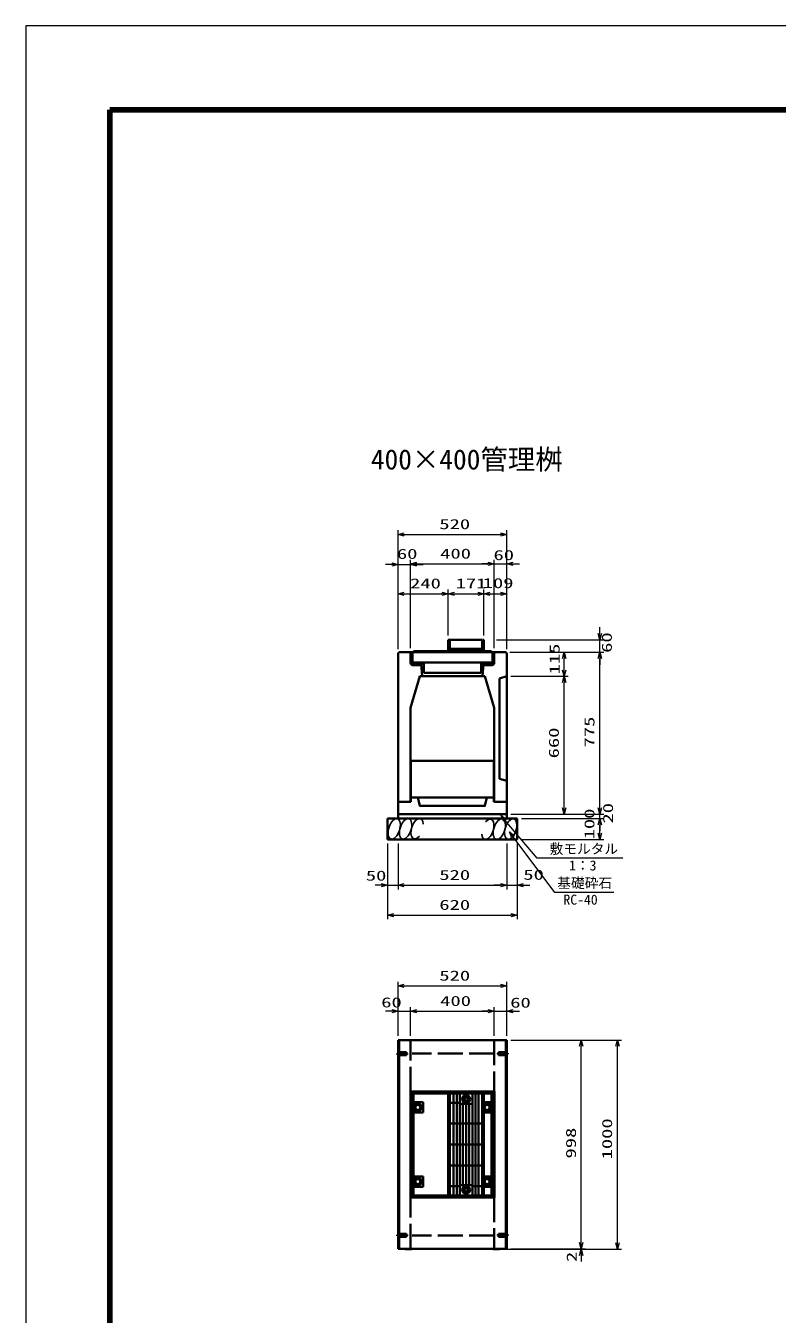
# Model space of a CAD drawing. Units: millimetres on the paper. Extents: x 0 to 841, y 0 to 594.
# Drawn here: x 0 to 179.6, y 285.8 to 594 of the extents above; entities that cross this region are included whole.
import ezdxf
from ezdxf.enums import TextEntityAlignment as Align

# ---------------------------------------------------------------- set-up
doc = ezdxf.new("R2010")
doc.units = ezdxf.units.MM
doc.linetypes.add('DASHED', pattern=[7.5, 6, -1.5])
doc.linetypes.add('USER2', pattern=[18.5, 12, -1.5, 3.5, -1.5])
for name, color, linetype, lineweight in [('D-BMK（構造物基準線）', 2, 'USER2', 18), ('D-STR-DIM（寸法）', 7, 'Continuous', 13), ('D-STR-HTXT(均しCON-旗)', 7, 'Continuous', 13), ('D-STR-HTXT(基礎砕石-旗)', 7, 'Continuous', 13), ('D-STR-STRF(グリ)', 7, 'Continuous', 25), ('D-STR（構造物）', 1, 'Continuous', 35), ('D-TTL-LINE（区切線）', 7, 'Continuous', 18), ('D-TTL（外枠）', 2, 'Continuous', 140)]:
    doc.layers.add(name, color=color, linetype=linetype, lineweight=lineweight)
doc.layers.add('D-STR-TXT(文字)', color=7, linetype='Continuous')
doc.styles.add('ＭＳ ゴシック', font='')
doc.styles.get('ＭＳ ゴシック').set_extended_font_data('MS Gothic')

# ---------------------------------------------------------------- blocks, each defined once
blk = doc.blocks.new('_Open30')
at = {"color": 7, "linetype": 'Continuous', "lineweight": 13}
for p, q in [((-1, 0.2679), (0, 0)), ((0, 0), (-1, -0.2679)), ((0, 0), (-1, 0))]:
    blk.add_line(p, q, dxfattribs=at)

msp = doc.modelspace()

# ---------------------------------------------------------------- linework, layer by layer
at = {"layer": 'D-BMK（構造物基準線）'}
for p, q in [((88.511, 348.137), (91.361, 348.137)), ((115.435, 348.137), (112.586, 348.137)), ((88.511, 304.737), (91.361, 304.737)), ((115.435, 304.737), (112.586, 304.737))]:
    msp.add_line(p, q, dxfattribs=at)
at = {"layer": 'D-STR-DIM（寸法）'}
for p, q in [((88.974, 463.573), (88.974, 473.344)), ((90.474, 472.344), (113.474, 472.344)), ((114.974, 463.573), (114.974, 473.344)), ((88.974, 444.92), (88.974, 466.174)), ((91.974, 445.11), (91.974, 466.304)), ((91.974, 445.11), (91.974, 466.174)), ((111.974, 445.11), (111.974, 466.304)), ((111.974, 445.11), (111.974, 466.304)), ((114.974, 444.917), (114.974, 466.304)), ((87.474, 465.174), (85.974, 465.174)), ((88.974, 465.174), (91.974, 465.174)), ((93.474, 465.304), (110.474, 465.304)), ((93.474, 465.174), (94.974, 465.174)), ((110.474, 465.304), (108.974, 465.304)), ((111.974, 465.304), (114.974, 465.304)), ((116.474, 465.304), (117.974, 465.304)), ((88.974, 444.92), (88.974, 459.162)), ((100.974, 448.165), (100.974, 459.162)), ((100.974, 448.165), (100.974, 459.162)), ((109.524, 448.165), (109.524, 459.162)), ((109.524, 448.165), (109.524, 459.162)), ((114.974, 444.92), (114.974, 459.162)), ((90.474, 458.162), (99.474, 458.162)), ((102.474, 458.162), (108.024, 458.162)), ((111.024, 458.162), (113.474, 458.162)), ((137.177, 448.665), (137.177, 450.165)), ((112.524, 447.165), (138.177, 447.165)), ((137.177, 444.165), (137.177, 447.165)), ((115.724, 444.165), (138.177, 444.165)), ((115.724, 444.165), (129.679, 444.165)), ((116.724, 444.165), (138.177, 444.165)), ((128.679, 439.917), (128.679, 442.665)), ((137.177, 406.917), (137.177, 442.665)), ((137.177, 442.665), (137.177, 441.165)), ((115.974, 438.417), (129.679, 438.417)), ((115.974, 438.417), (129.679, 438.417)), ((128.679, 406.917), (128.679, 436.917)), ((137.177, 406.917), (137.177, 408.417)), ((115.974, 405.417), (138.177, 405.417)), ((115.974, 405.417), (129.679, 405.417)), ((115.974, 405.417), (138.177, 405.417)), ((118.474, 404.417), (138.177, 404.417)), ((118.474, 404.417), (138.177, 404.417)), ((137.177, 404.417), (137.177, 405.417)), ((137.177, 400.917), (137.177, 402.917)), ((137.177, 402.917), (137.177, 401.417)), ((86.474, 398.417), (86.474, 387.45)), ((88.973, 398.417), (88.973, 387.45)), ((88.974, 398.417), (88.974, 387.45)), ((114.974, 398.417), (114.974, 387.45)), ((117.474, 398.417), (117.474, 387.45)), ((118.474, 399.417), (138.177, 399.417)), ((86.474, 397.417), (86.474, 380.293)), ((114.974, 397.417), (114.974, 387.45)), ((117.474, 397.417), (117.474, 380.293)), ((84.974, 388.45), (83.474, 388.45)), ((86.474, 388.45), (88.974, 388.45)), ((90.473, 388.45), (113.474, 388.45)), ((90.474, 388.45), (91.974, 388.45)), ((113.474, 388.45), (111.974, 388.45)), ((114.974, 388.45), (117.474, 388.45)), ((118.974, 388.45), (120.474, 388.45)), ((87.974, 381.293), (115.974, 381.293)), ((88.973, 352.387), (88.973, 365.364)), ((90.473, 364.364), (113.473, 364.364)), ((114.973, 359.344), (114.973, 365.364)), ((87.473, 358.314), (85.973, 358.314)), ((88.973, 352.387), (88.973, 359.314)), ((88.973, 358.314), (91.973, 358.314)), ((91.973, 352.387), (91.973, 359.314)), ((91.973, 352.439), (91.973, 359.314)), ((93.473, 358.314), (110.473, 358.314)), ((93.473, 358.314), (94.973, 358.314)), ((110.473, 358.314), (108.973, 358.314)), ((111.973, 352.418), (111.973, 359.314)), ((111.973, 352.418), (111.973, 359.314)), ((111.973, 358.314), (114.973, 358.314)), ((114.973, 352.387), (114.973, 359.314)), ((116.473, 358.314), (117.973, 358.314)), ((115.973, 351.418), (133.762, 351.418)), ((133.762, 351.418), (142.402, 351.418)), ((132.762, 303.018), (132.762, 349.918)), ((141.402, 302.918), (141.402, 349.918)), ((132.762, 303.018), (132.762, 304.518)), ((114.723, 301.418), (133.762, 301.418)), ((115.973, 301.518), (133.762, 301.518)), ((115.973, 301.518), (133.762, 301.518)), ((131.325, 301.418), (142.402, 301.418)), ((132.762, 301.518), (132.762, 301.418)), ((132.762, 299.918), (132.762, 298.418))]:
    msp.add_line(p, q, dxfattribs=at)
at = {"layer": 'D-STR-HTXT(均しCON-旗)'}
msp.add_lwpolyline([(142.701, 394.903), (122.259, 394.903), (114.611, 403.942)], dxfattribs=at)
at = {"layer": 'D-STR-HTXT(基礎砕石-旗)'}
msp.add_lwpolyline([(140.596, 386.72), (126.492, 386.72), (116.488, 400.046)], dxfattribs=at)
at = {"layer": 'D-STR-STRF(グリ)'}
for centre, major_axis in [((88.068, 401.941), (0.79, 2.421)), ((90.79, 401.941), (0.79, 2.421)), ((113.178, 401.86), (-0.771, -2.427)), ((115.9, 401.881), (-0.771, -2.427))]:
    msp.add_ellipse(centre, major_axis=major_axis, ratio=0.5139, dxfattribs=at)
for centre, major_axis in [((93.53, 401.941), (0.79, 2.421)), ((110.438, 401.838), (-0.771, -2.427))]:
    msp.add_ellipse(centre, major_axis=major_axis, ratio=0.5139, start_param=5.3575563, end_param=10.3750652, dxfattribs=at)
at = {"layer": 'D-STR（構造物）'}
for p, q in [((101.274, 447.165), (100.974, 447.165)), ((100.974, 447.165), (100.974, 444.215)), ((101.274, 447.165), (101.274, 444.215)), ((109.124, 447.165), (101.374, 447.165)), ((101.374, 447.165), (101.374, 444.965)), ((109.124, 444.965), (109.124, 447.165)), ((109.224, 447.165), (109.224, 444.215)), ((109.524, 447.165), (109.224, 447.165)), ((109.524, 444.215), (109.524, 447.165)), ((89.223, 444.165), (88.973, 443.92)), ((88.974, 443.92), (88.974, 408.417)), ((89.223, 444.165), (114.724, 444.165)), ((91.974, 444.165), (91.974, 441.615)), ((92.274, 441.615), (92.274, 444.165)), ((92.429, 444.215), (111.529, 444.215)), ((92.429, 441.715), (92.429, 444.215)), ((92.654, 444.44), (92.654, 444.215)), ((100.974, 444.44), (92.654, 444.44)), ((109.224, 444.515), (101.274, 444.515)), ((109.124, 444.965), (101.374, 444.965)), ((101.524, 444.515), (101.524, 444.965)), ((108.974, 444.965), (108.974, 444.515)), ((111.294, 444.44), (109.524, 444.44)), ((111.294, 444.215), (111.294, 444.44)), ((111.529, 444.215), (111.529, 441.715)), ((111.674, 444.165), (111.674, 441.615)), ((111.974, 441.61), (111.974, 444.165)), ((114.724, 444.165), (114.974, 443.92)), ((114.974, 443.92), (114.974, 408.417)), ((111.529, 441.715), (92.429, 441.715)), ((92.474, 441.415), (94.854, 441.415)), ((94.474, 441.115), (92.474, 441.115)), ((92.654, 441.715), (92.654, 441.415)), ((94.474, 441.415), (94.474, 441.115)), ((94.543, 441.415), (94.774, 438.417)), ((94.854, 441.415), (94.854, 441.715)), ((95.104, 441.715), (95.104, 439.215)), ((108.844, 439.215), (108.844, 441.715)), ((109.104, 441.715), (109.104, 441.415)), ((111.474, 441.415), (109.104, 441.415)), ((109.404, 441.415), (109.174, 438.417)), ((109.474, 441.415), (109.474, 441.115)), ((109.474, 441.115), (111.474, 441.115)), ((111.304, 441.415), (111.304, 441.715)), ((95.104, 439.215), (108.844, 439.215)), ((111.974, 430.911), (109.722, 438.417)), ((113.224, 437.917), (114.974, 438.417)), ((113.224, 413.917), (113.224, 437.917)), ((91.973, 430.911), (91.973, 408.417)), ((111.974, 430.911), (111.974, 408.417)), ((92.048, 418.167), (92.048, 408.417)), ((113.224, 413.917), (114.974, 413.417)), ((91.973, 408.417), (88.974, 408.417)), ((92.048, 409.417), (111.899, 409.417)), ((101.974, 407.417), (109.724, 407.417)), ((114.974, 408.417), (111.899, 408.417)), ((114.974, 408.417), (111.974, 408.417)), ((114.974, 404.417), (114.974, 408.417)), ((86.474, 404.417), (117.474, 404.417)), ((86.474, 404.417), (86.474, 399.417)), ((88.974, 405.417), (114.974, 405.417)), ((117.474, 404.417), (117.474, 399.417)), ((86.474, 399.417), (117.474, 399.417)), ((88.973, 351.387), (114.973, 351.387)), ((88.973, 301.487), (88.973, 351.387)), ((89.223, 301.487), (89.223, 351.387)), ((114.723, 351.387), (114.723, 301.487)), ((114.973, 351.387), (114.973, 301.487)), ((91.923, 313.762), (91.923, 339.112)), ((91.923, 339.112), (112.023, 339.112)), ((100.973, 313.762), (100.973, 339.112)), ((101.273, 313.762), (101.273, 339.112)), ((109.223, 313.762), (109.223, 339.112)), ((109.523, 339.112), (109.523, 313.762)), ((112.023, 339.112), (112.023, 313.762)), ((92.223, 314.062), (92.223, 338.812)), ((92.223, 338.812), (111.723, 338.812)), ((92.653, 314.262), (92.653, 338.612)), ((92.653, 338.612), (100.973, 338.612)), ((92.653, 336.562), (95.003, 336.562)), ((93.352, 335.912), (93.005, 335.312)), ((94.045, 335.912), (93.352, 335.912)), ((94.391, 335.312), (94.045, 335.912)), ((95.003, 336.562), (95.003, 334.062)), ((101.373, 338.612), (101.373, 314.262)), ((109.123, 338.612), (101.373, 338.612)), ((101.373, 336.437), (103.748, 336.437)), ((102.248, 338.612), (102.248, 314.262)), ((102.998, 314.262), (102.998, 338.612)), ((103.748, 338.612), (103.748, 314.262)), ((103.748, 336.187), (106.748, 336.187)), ((104.498, 316.687), (104.498, 336.187)), ((104.555, 337.287), (104.902, 337.887)), ((104.902, 336.687), (104.555, 337.287)), ((104.902, 337.887), (105.595, 337.887)), ((105.595, 336.687), (104.902, 336.687)), ((105.248, 316.687), (105.248, 336.187)), ((105.595, 337.887), (105.941, 337.287)), ((105.941, 337.287), (105.595, 336.687)), ((105.998, 336.187), (105.998, 316.687)), ((106.748, 338.612), (106.748, 314.262)), ((107.498, 314.262), (107.498, 338.612)), ((108.248, 338.612), (108.248, 314.262)), ((109.123, 314.262), (109.123, 338.612)), ((111.293, 338.612), (109.523, 338.612)), ((109.523, 336.562), (111.293, 336.562)), ((109.556, 335.312), (109.902, 335.912)), ((109.902, 335.912), (110.595, 335.912)), ((110.595, 335.912), (110.941, 335.312)), ((111.293, 338.612), (111.293, 314.262)), ((111.293, 336.562), (111.293, 338.612)), ((111.723, 338.812), (111.723, 314.062)), ((95.003, 334.062), (92.653, 334.062)), ((93.005, 335.312), (93.352, 334.712)), ((93.352, 334.712), (94.045, 334.712)), ((94.045, 334.712), (94.391, 335.312)), ((109.523, 334.062), (111.293, 334.062)), ((109.902, 334.712), (109.556, 335.312)), ((110.595, 334.712), (109.902, 334.712)), ((110.941, 335.312), (110.595, 334.712)), ((111.293, 334.062), (111.293, 318.812)), ((111.293, 334.062), (111.293, 318.812)), ((109.123, 331.437), (101.373, 331.437)), ((101.373, 326.437), (109.123, 326.437)), ((109.123, 321.437), (101.373, 321.437)), ((95.003, 318.812), (92.653, 318.812)), ((93.352, 318.162), (93.005, 317.562)), ((93.005, 317.562), (93.352, 316.962)), ((94.045, 318.162), (93.352, 318.162)), ((94.391, 317.562), (94.045, 318.162)), ((94.045, 316.962), (94.391, 317.562)), ((95.003, 316.312), (95.003, 318.812)), ((111.293, 318.812), (109.523, 318.812)), ((109.556, 317.562), (109.902, 318.162)), ((109.902, 316.962), (109.556, 317.562)), ((109.902, 318.162), (110.595, 318.162)), ((110.595, 318.162), (110.941, 317.562)), ((110.941, 317.562), (110.595, 316.962)), ((95.003, 316.312), (92.653, 316.312)), ((93.352, 316.962), (94.045, 316.962)), ((101.373, 316.437), (103.748, 316.437)), ((103.748, 316.687), (106.748, 316.687)), ((104.555, 315.587), (104.902, 316.187)), ((104.902, 314.987), (104.555, 315.587)), ((104.902, 316.187), (105.595, 316.187)), ((105.595, 314.987), (104.902, 314.987)), ((105.595, 316.187), (105.941, 315.587)), ((105.941, 315.587), (105.595, 314.987)), ((106.748, 316.437), (109.123, 316.437)), ((109.523, 316.312), (111.293, 316.312)), ((110.595, 316.962), (109.902, 316.962)), ((112.023, 313.762), (91.923, 313.762)), ((111.723, 314.062), (92.223, 314.062)), ((92.653, 314.262), (100.973, 314.262)), ((109.123, 314.262), (101.373, 314.262)), ((111.293, 314.262), (109.523, 314.262)), ((114.973, 301.487), (88.973, 301.487)), ((90.723, 301.387), (90.623, 301.487)), ((92.223, 301.387), (90.723, 301.387)), ((92.223, 301.387), (92.323, 301.487)), ((111.723, 301.387), (111.623, 301.487)), ((111.723, 301.387), (113.223, 301.387)), ((113.223, 301.387), (113.323, 301.487))]:
    msp.add_line(p, q, dxfattribs=at)
at = {"layer": 'D-STR（構造物）', "linetype": 'DASHED'}
for p, q in [((91.973, 301.487), (91.973, 351.387)), ((111.973, 351.387), (111.973, 301.487)), ((88.973, 348.487), (90.973, 348.487)), ((90.973, 347.787), (90.973, 348.487)), ((114.973, 348.487), (112.973, 348.487)), ((112.973, 347.787), (112.973, 348.487)), ((88.973, 347.787), (90.973, 347.787)), ((111.973, 348.205), (92.323, 348.205)), ((114.973, 347.787), (112.973, 347.787)), ((88.973, 305.087), (90.973, 305.087)), ((90.973, 305.087), (90.973, 304.387)), ((114.973, 305.087), (112.973, 305.087)), ((112.973, 305.087), (112.973, 304.387)), ((88.973, 304.387), (90.973, 304.387)), ((111.973, 304.669), (92.323, 304.669)), ((114.973, 304.387), (112.973, 304.387))]:
    msp.add_line(p, q, dxfattribs=at)
at = {"layer": 'D-STR（構造物）'}
for points in [[(91.973, 430.911), (94.225, 438.417), (109.722, 438.417)], [(92.048, 418.167), (111.899, 418.167), (111.899, 408.417)], [(88.974, 404.417), (88.974, 408.417), (92.048, 408.417)], [(101.974, 407.417), (94.223, 407.417), (93.723, 409.417)], [(101.974, 407.417), (109.724, 407.417), (110.224, 409.417)]]:
    msp.add_lwpolyline(points, dxfattribs=at)
for centre, radius in [((93.698, 335.312), 0.95), ((93.748, 335.312), 0.725), ((93.698, 335.312), 0.6), ((105.248, 337.287), 0.95), ((105.248, 337.287), 0.6), ((105.248, 337.287), 0.4), ((110.248, 335.312), 0.95), ((110.198, 335.312), 0.725), ((110.248, 335.312), 0.6), ((93.698, 317.562), 0.95), ((93.748, 317.562), 0.725), ((93.698, 317.562), 0.6), ((110.248, 317.562), 0.95), ((110.198, 317.562), 0.725), ((110.248, 317.562), 0.6), ((105.248, 315.587), 0.95), ((105.248, 315.587), 0.6), ((105.248, 315.587), 0.4)]:
    msp.add_circle(centre, radius, dxfattribs=at)
for centre, radius, start, end in [((92.474, 441.615), 0.5, 180, 270), ((92.474, 441.615), 0.2, 180, 270), ((111.474, 441.615), 0.2, 270, 0), ((111.474, 441.615), 0.5, 270, 359.42699)]:
    msp.add_arc(centre, radius, start, end, dxfattribs=at)
at = {"layer": 'D-TTL-LINE（区切線）'}
for p, q in [((841, 594), (0, 594)), ((0, 594), (0, 0))]:
    msp.add_line(p, q, dxfattribs=at)
at = {"layer": 'D-TTL（外枠）'}
for p, q in [((820.9, 573.9), (20.1, 573.9)), ((20.1, 573.9), (20.1, 20.1))]:
    msp.add_line(p, q, dxfattribs=at)

# ---------------------------------------------------------------- block references
at = {"layer": 'D-STR-DIM（寸法）', "xscale": 1.5, "yscale": 1.5}
for p, rotation in [((88.974, 472.344), 180), ((91.974, 465.304), 180), ((91.974, 465.174), 180), ((114.974, 465.304), 180), ((88.974, 458.162), 180), ((100.974, 458.162), 180), ((109.524, 458.162), 180), ((137.177, 447.165), 270), ((128.679, 444.165), 90), ((137.177, 444.165), 90), ((137.177, 444.165), 90), ((128.679, 438.417), 270), ((128.679, 438.417), 90), ((128.679, 405.417), 270), ((137.177, 405.417), 270), ((137.177, 405.417), 270), ((137.177, 404.417), 90), ((137.177, 404.417), 90), ((137.177, 399.417), 270), ((88.973, 388.45), 180), ((88.974, 388.45), 180), ((117.474, 388.45), 180), ((86.474, 381.293), 180), ((88.973, 364.364), 180), ((91.973, 358.314), 180), ((91.973, 358.314), 180), ((114.973, 358.314), 180), ((132.762, 351.418), 90), ((141.402, 351.418), 90), ((132.762, 301.518), 270), ((132.762, 301.518), 270), ((141.402, 301.418), 270), ((132.762, 301.418), 90)]:
    msp.add_blockref('_Open30', p, dxfattribs=dict(at, rotation=rotation))
for p in [(114.974, 472.344), (88.974, 465.174), (111.974, 465.304), (111.974, 465.304), (100.974, 458.162), (109.524, 458.162), (114.974, 458.162), (86.474, 388.45), (114.974, 388.45), (114.974, 388.45), (117.474, 381.293), (114.973, 364.364), (88.973, 358.314), (111.973, 358.314), (111.973, 358.314)]:
    msp.add_blockref('_Open30', p, dxfattribs=at)
at = {"layer": 'D-STR-HTXT(均しCON-旗)', "xscale": 1.5, "yscale": 1.5, "rotation": 130.23516}
msp.add_blockref('_Open30', (113.642, 405.088), dxfattribs=at)
at = {"layer": 'D-STR-HTXT(基礎砕石-旗)', "xscale": 1.5, "yscale": 1.5, "rotation": 126.89552}
msp.add_blockref('_Open30', (115.588, 401.246), dxfattribs=at)

# ---------------------------------------------------------------- texts
at = {"layer": 'D-STR-DIM（寸法）', "style": 'ＭＳ ゴシック', "width": 1.5}
for s, p in [('520', (98.849, 472.882)), ('60', (88.709, 465.773)), ('400', (99.057, 465.841)), ('60', (111.793, 465.484)), ('240', (91.849, 458.699)), ('171', (102.749, 458.699)), ('109', (109.219, 458.772)), ('50', (81.276, 388.817)), ('520', (98.849, 388.988)), ('50', (118.926, 389.025)), ('620', (98.849, 381.83)), ('520', (98.848, 364.902)), ('60', (84.959, 358.502)), ('400', (99.057, 358.852)), ('60', (115.793, 358.438))]:
    msp.add_text(s, height=2.405, dxfattribs=at).set_placement(p, align=Align.BOTTOM_LEFT)
for s, p in [('60', (140.807, 444.023)), ('115', (128.304, 438.875)), ('775', (136.639, 421.412)), ('660', (128.141, 418.792)), ('20', (141.091, 403.199)), ('100', (136.639, 399.417)), ('998', (132.224, 323.093)), ('1000', (140.864, 322.876)), ('2', (132.4, 298.329))]:
    msp.add_text(s, height=2.405, rotation=90, dxfattribs=at).set_placement(p, align=Align.BOTTOM_LEFT)
at = {"layer": 'D-STR-HTXT(均しCON-旗)', "style": 'ＭＳ ゴシック'}
for s, p in [('敷モルタル', (125.201, 395.225)), ('1：3', (129.847, 391.252))]:
    msp.add_text(s, height=2.405, dxfattribs=at).set_placement(p, align=Align.BOTTOM_LEFT)
at = {"layer": 'D-STR-HTXT(基礎砕石-旗)', "style": 'ＭＳ ゴシック'}
for s, p in [('基礎砕石', (127.028, 387.055)), ('RC-40', (128.516, 383.069))]:
    msp.add_text(s, height=2.405, dxfattribs=at).set_placement(p, align=Align.BOTTOM_LEFT)
at = {"layer": 'D-STR-TXT(文字)', "style": 'ＭＳ ゴシック'}
msp.add_text('400×400管理桝', height=4.811, dxfattribs=at).set_placement((82.48, 486.43), align=Align.BOTTOM_LEFT)

doc.saveas('drawing.dxf')
